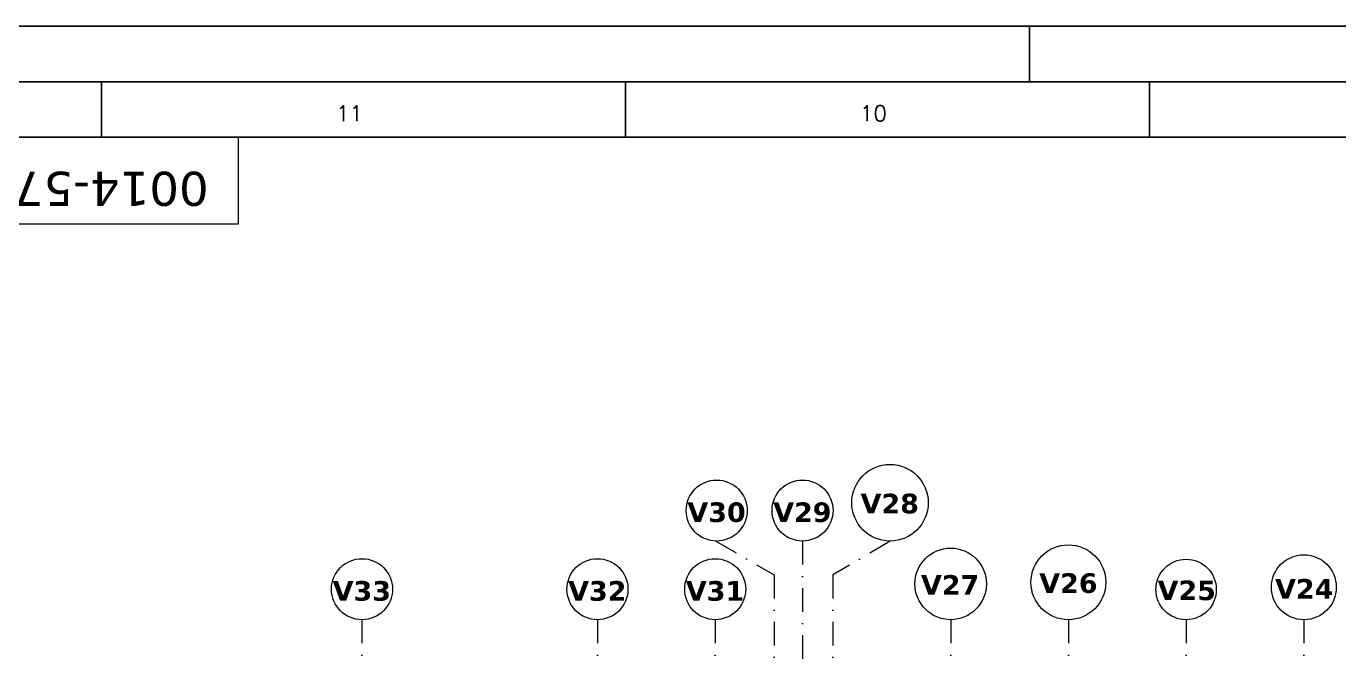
# Model space of a CAD drawing. Header units: millimetres. Extents: x -3092155 to 4513934, y -12317808 to 1850003.
# Drawn here: x -465069 to -431625, y -5500476 to -5484519 of the extents above; entities that cross this region are included whole.
import ezdxf
from ezdxf.enums import TextEntityAlignment as Align

# ---------------------------------------------------------------- set-up
doc = ezdxf.new("R2010")
doc.units = ezdxf.units.MM
doc.header["$LTSCALE"] = 2
doc.header["$MEASUREMENT"] = 0
doc.linetypes.add('DASHDOT', pattern=[1, 0.5, -0.25, 0, -0.25])
doc.linetypes.add('HIDDEN', pattern=[0.375, 0.25, -0.125])
doc.layers.add('formate', color=7, linetype='Continuous')
for name, color, linetype, lineweight in [('GRID', 251, 'DASHDOT', 5), ('PROJ', 251, 'HIDDEN', 5), ('ST TEXT', 251, 'DASHDOT', 5)]:
    doc.layers.add(name, color=color, linetype=linetype, lineweight=lineweight)
doc.styles.add('5555', font='romans.shx', dxfattribs={"height": 125})
doc.styles.add('style2', font='verdana.ttf')
doc.styles.add('TE4MM', font='romant.shx')

# ---------------------------------------------------------------- blocks, each defined once
blk = doc.blocks.new('sdfs')
at = {"layer": 'formate', "color": 0}
for p, q in [((-2732082, -7666596), (-2862742, -7666596)), ((-2828044, -7666596), (-2828044, -7667695)), ((-2733180, -7667695), (-2861643, -7667695)), ((-2846411, -7667695), (-2846411, -7668793)), ((-2836041, -7667695), (-2836041, -7668793)), ((-2825670, -7667695), (-2825670, -7668793)), ((-2734278, -7668793), (-2856152, -7668793))]:
    blk.add_line(p, q, dxfattribs=at)
at = {"layer": 'formate', "color": 0, "style": '5555'}
for s, p in [('11', (-2841504, -7668476)), ('10', (-2831134, -7668476))]:
    blk.add_text(s, height=310.7, dxfattribs=at).set_placement(p, align=Align.CENTER)
blk = doc.blocks.new('ejj')
at = {"layer": 'formate', "lineweight": 18}
blk.add_lwpolyline([(187245, -5551985), (203270, -5551985), (203270, -5554202), (187245, -5554202)], close=True, dxfattribs=at)
at = {"layer": 'formate', "xscale": 1.287321868643671, "yscale": 1.287321868131411, "zscale": 1.287321868654578}
blk.add_blockref('sdfs', (3864032, 4320219), dxfattribs=at)
at = {"lineweight": 18, "insert": (202515, -5553732), "char_height": 866.8, "attachment_point": 1, "rotation": 180, "style": 'TE4MM'}
blk.add_mtext('{\\fVerdana|b0|i0|c0|p34;0014-571-TEA-C-103 }', dxfattribs=at)

msp = doc.modelspace()

# ---------------------------------------------------------------- linework, layer by layer
at = {"layer": 'GRID', "color": 5, "ltscale": 600}
for p, q in [((-447495.1, -5497630.3), (-446013.9, -5498491)), ((-445289, -5497630.3), (-445289, -5586432.3)), ((-443059.7, -5497630.3), (-444513.9, -5498491.5)), ((-446013.9, -5498491), (-446013.9, -5585571.5)), ((-444513.9, -5498491.5), (-444513.9, -5585571)), ((-456513.9, -5499634.4), (-456513.9, -5584428.2)), ((-450513.9, -5499634.4), (-450513.9, -5584428.2)), ((-447514.4, -5499634.4), (-447514.4, -5584428.2)), ((-441513.9, -5499634.4), (-441513.9, -5584428.2)), ((-438513.9, -5499634.4), (-438513.9, -5584428.2)), ((-435513.9, -5499634.4), (-435513.9, -5584428.2)), ((-432513.9, -5499634.4), (-432513.9, -5584428.2))]:
    msp.add_line(p, q, dxfattribs=at)
at = {"layer": 'ST TEXT', "linetype": 'ByBlock', "ltscale": 1200}
for centre, radius in [((-443059.7, -5496655.3), 975), ((-447475.8, -5496853.2), 777.1), ((-445289, -5496853.2), 777.1), ((-441513.9, -5498723), 911.4), ((-438513.9, -5498680.6), 953.7), ((-456513.9, -5498857.3), 777.1), ((-450513.9, -5498857.3), 777.1), ((-447514.4, -5498857.3), 777.1), ((-435514, -5498864.9), 769.5), ((-432513.9, -5498807.6), 826.7)]:
    msp.add_circle(centre, radius, dxfattribs=at)

# ---------------------------------------------------------------- block references
at = {"layer": 'PROJ'}
msp.add_blockref('ejj', (-662935.4, 64638.9), dxfattribs=at)

# ---------------------------------------------------------------- texts
at = {"layer": 'ST TEXT', "ltscale": 0.1, "char_height": 450, "attachment_point": 5, "style": 'style2'}
for s, insert in [('{\\fVerdana|b1|i0|c0|p34;\\H1.1111x;V28}', (-443066, -5496681.5)), ('{\\fVerdana|b1|i0|c0|p34;\\H1.1111x;V30}', (-447480.2, -5496901.5)), ('{\\fVerdana|b1|i0|c0|p34;\\H1.1111x;V29}', (-445293.4, -5496901.5)), ('{\\fVerdana|b1|i0|c0|p34;\\H1.1111x;V27}', (-441528.2, -5498749.2)), ('{\\fVerdana|b1|i0|c0|p34;\\H1.1111x;V26}', (-438514.2, -5498706.8)), ('{\\fVerdana|b1|i0|c0|p34;\\H1.1111x;V33}', (-456518.3, -5498905.6)), ('{\\fVerdana|b1|i0|c0|p34;\\H1.1111x;V32}', (-450518.3, -5498905.6)), ('{\\fVerdana|b1|i0|c0|p34;\\H1.1111x;V31}', (-447518.7, -5498905.6)), ('{\\fVerdana|b1|i0|c0|p34;\\H1.1111x;V25}', (-435498.2, -5498891)), ('{\\fVerdana|b1|i0|c0|p34;\\H1.1111x;V24}', (-432504.6, -5498848.3))]:
    msp.add_mtext(s, dxfattribs=dict(at, insert=insert))

doc.saveas('drawing.dxf')
